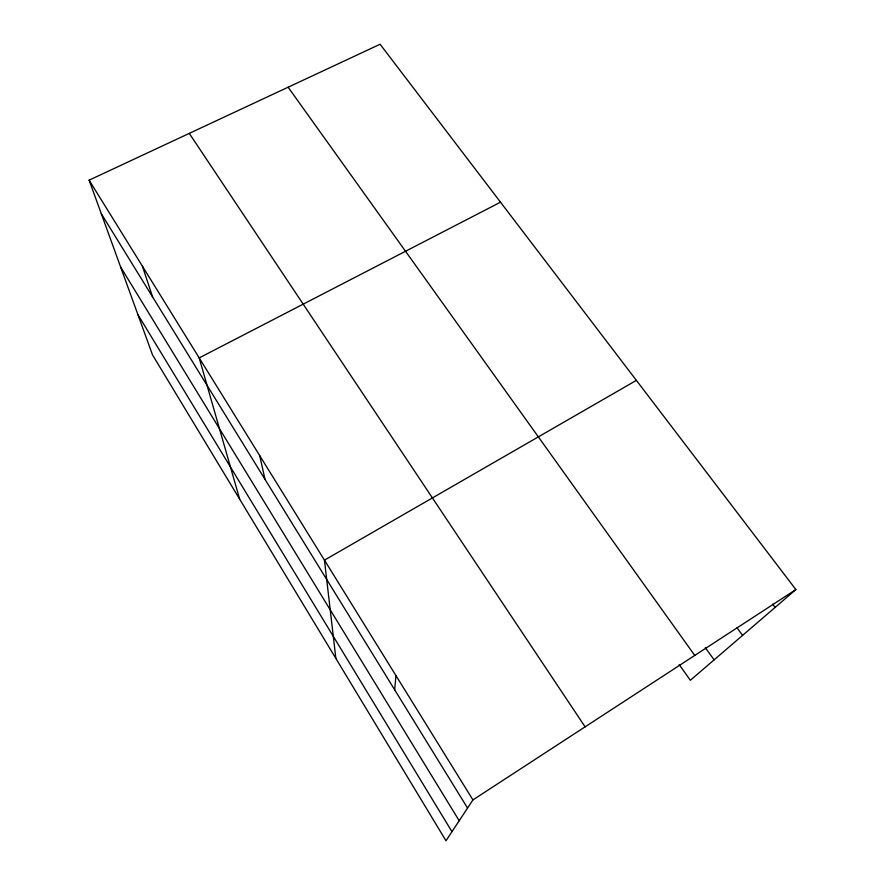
<?xml version="1.0" encoding="UTF-8"?>
<svg xmlns="http://www.w3.org/2000/svg" width="885" height="885" viewBox="0 0 885 885"><rect width="100%" height="100%" fill="white"/><g stroke="black" fill="none" stroke-linecap="round" stroke-linejoin="round"><path stroke-width="1.33" d="M394.666 689.78L395.96 675.62M795.88 589.565L472.933 799.907L445.985 840.75L152.508 354.874L89.12 180.164L380.096 44.25L795.88 589.565L690.344 680.288L679.171 664.535M636.381 380.373L324.452 560.15L335.869 658.44M500.512 202.178L199.191 357.905L239.669 499.184M772.649 604.09L775.138 607.398M736.884 627.62L742.581 635.375M705.301 647.643L714.106 659.856M288.123 87.217L694.758 655.431M189.279 133.381L585.107 726.85M89.12 180.164L472.933 799.907M101.288 213.694L467.557 808.071M120.659 267.093L459.193 820.738M137.905 314.629L451.958 831.69M142.441 266.263L152.596 296.962M259.736 455.664L264.98 479.327"/></g></svg>
